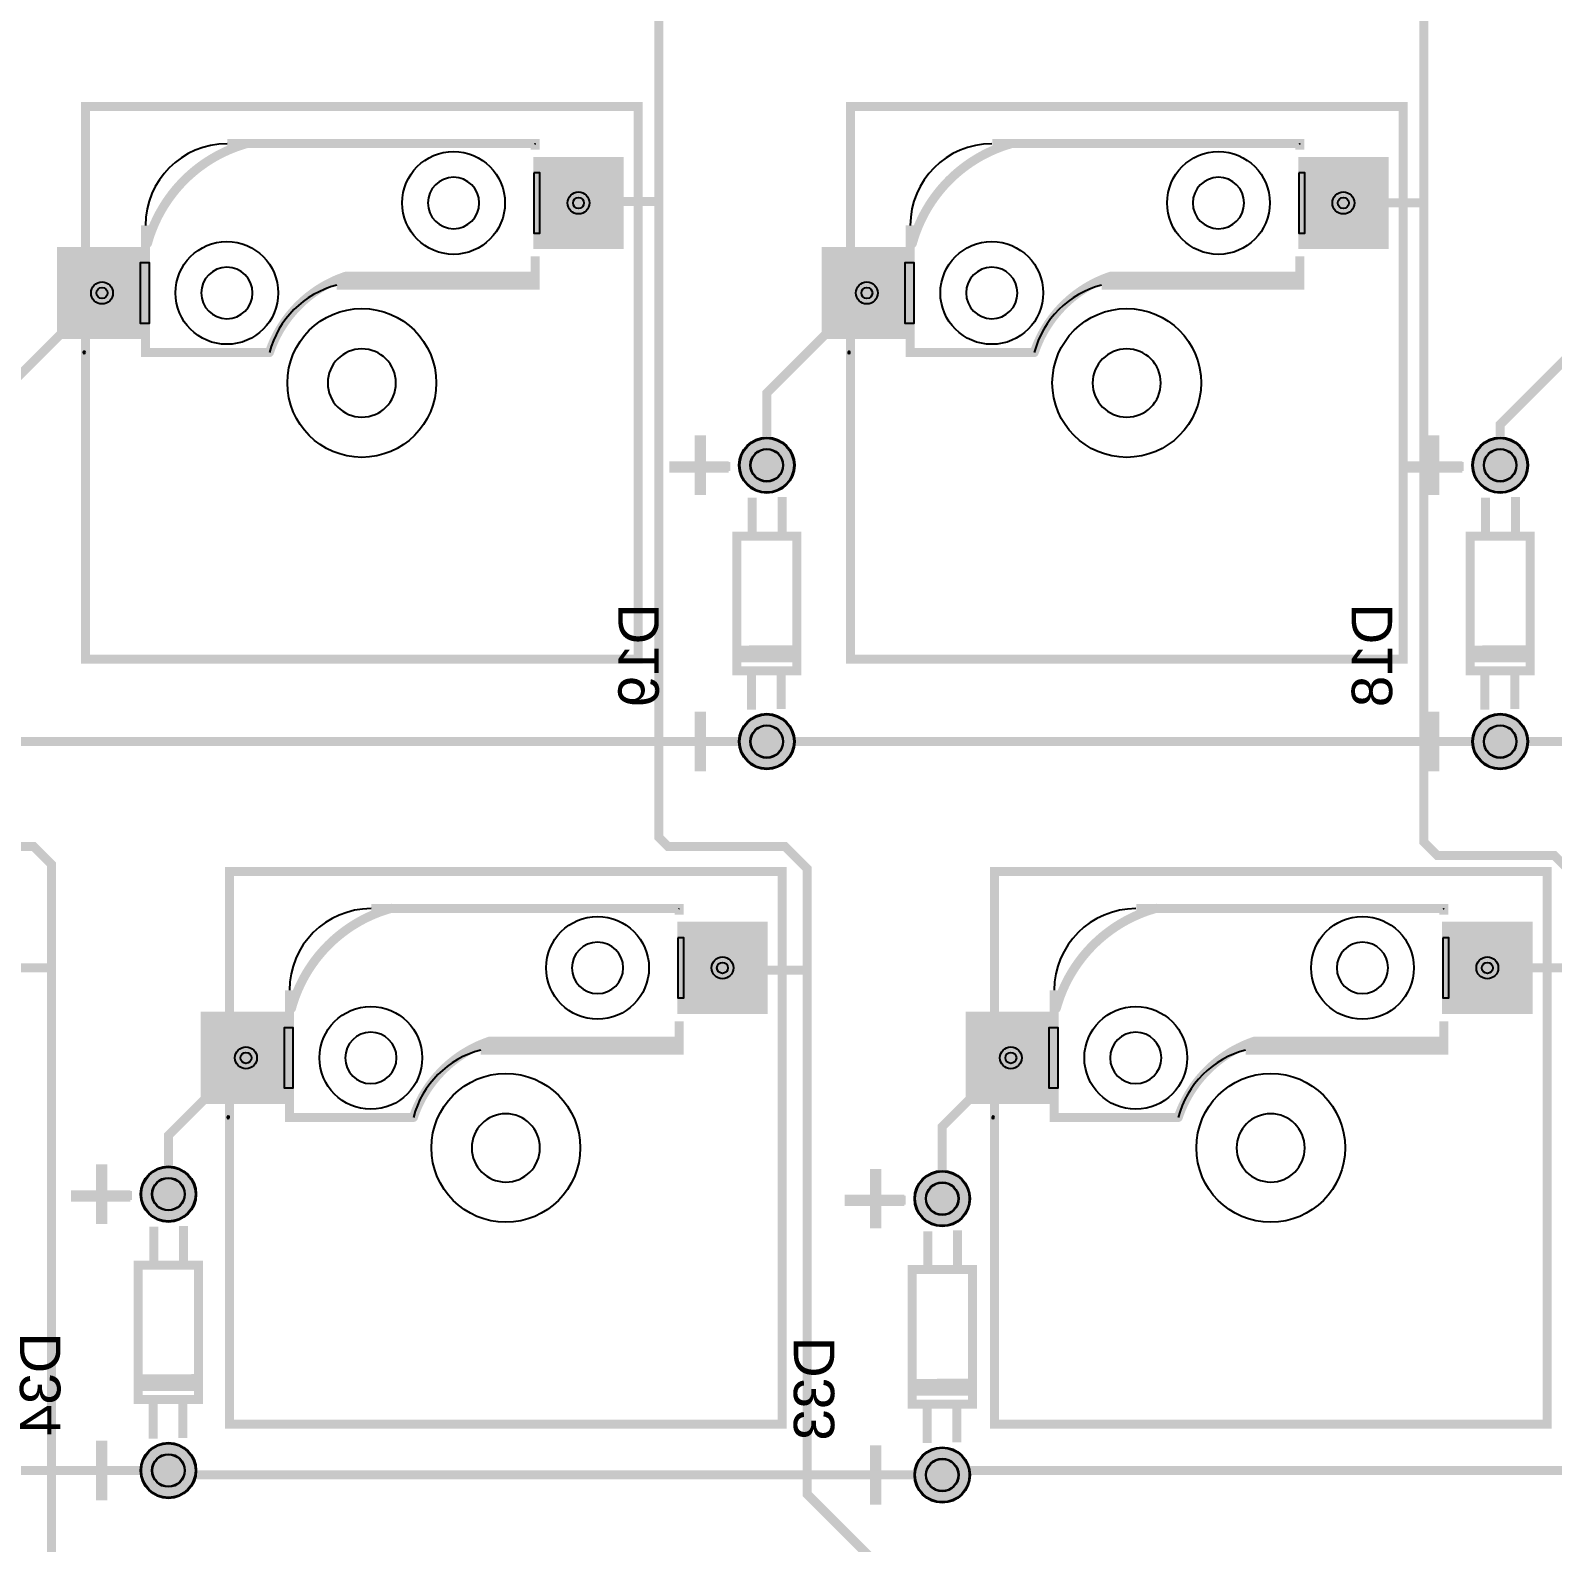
# Model space of a CAD drawing. Header units: millimetres. Extents: x -39 to 282, y -369 to -213.
# Drawn here: x 164.63 to 207.6, y -300.7 to -258.02 of the extents above; entities that cross this region are included whole.
import ezdxf

# ---------------------------------------------------------------- set-up
doc = ezdxf.new("R2010")
doc.units = ezdxf.units.MM
for name, color, linetype, true_color in [('BottomLayer', 7, 'Continuous', 0x0000ff), ('BottomPasteMaskLayer', 7, 'Continuous', 0x800000), ('BottomSilkLayer', 7, 'Continuous', 0x66cc33), ('BottomSolderMaskLayer', 7, 'Continuous', 0xaa00ff), ('Document', 7, 'Continuous', 0xffffff), ('Hole', 7, 'Continuous', 0x222222), ('Multi-Layer', 7, 'Continuous', 0xc0c0c0), ('TopLayer', 7, 'Continuous', 0xff0000), ('TopSilkLayer', 7, 'Continuous', 0xffcc00), ('TopSolderMaskLayer', 7, 'Continuous', 0x800080)]:
    doc.layers.add(name, color=color, linetype=linetype, true_color=true_color)
doc.styles.get("Standard").update_dxf_attribs({"font": 'arial.ttf'})

msp = doc.modelspace()

# ---------------------------------------------------------------- hatches: boundary and pattern name
at = {"layer": 'BottomLayer'}
for points in [[(178.855, -261.616), (181.355, -261.616), (181.355, -264.166), (178.855, -264.166)], [(200.445, -261.616), (202.945, -261.616), (202.945, -264.166), (200.445, -264.166)], [(179.006, -262.041), (179.006, -263.741), (180.606, -263.741), (180.606, -262.041), (179.006, -262.041)], [(200.596, -262.041), (200.596, -263.741), (202.196, -263.741), (202.196, -262.041), (200.596, -262.041)], [(165.405, -264.156), (167.905, -264.156), (167.905, -266.706), (165.405, -266.706)], [(186.995, -264.156), (189.495, -264.156), (189.495, -266.706), (186.995, -266.706)], [(166.156, -264.581), (166.156, -266.281), (167.756, -266.281), (167.756, -264.581), (166.156, -264.581)], [(187.746, -264.581), (187.746, -266.281), (189.346, -266.281), (189.346, -264.581), (187.746, -264.581)], [(182.919, -283.206), (185.419, -283.206), (185.419, -285.756), (182.919, -285.756)], [(204.509, -283.206), (207.009, -283.206), (207.009, -285.756), (204.509, -285.756)], [(183.07, -283.631), (183.07, -285.331), (184.67, -285.331), (184.67, -283.631), (183.07, -283.631)], [(204.66, -283.631), (204.66, -285.331), (206.26, -285.331), (206.26, -283.631), (204.66, -283.631)], [(169.469, -285.746), (171.969, -285.746), (171.969, -288.296), (169.469, -288.296)], [(191.059, -285.746), (193.559, -285.746), (193.559, -288.296), (191.059, -288.296)], [(170.22, -286.171), (170.22, -287.871), (171.82, -287.871), (171.82, -286.171), (170.22, -286.171)], [(191.81, -286.171), (191.81, -287.871), (193.41, -287.871), (193.41, -286.171), (191.81, -286.171)]]:
    msp.add_hatch(color=256, dxfattribs=at).paths.add_polyline_path(points)
at = {"layer": 'BottomPasteMaskLayer'}
for points in [[(178.855, -261.616), (181.355, -261.616), (181.355, -264.166), (178.855, -264.166)], [(200.445, -261.616), (202.945, -261.616), (202.945, -264.166), (200.445, -264.166)], [(165.405, -264.156), (167.905, -264.156), (167.905, -266.706), (165.405, -266.706)], [(186.995, -264.156), (189.495, -264.156), (189.495, -266.706), (186.995, -266.706)], [(182.919, -283.206), (185.419, -283.206), (185.419, -285.756), (182.919, -285.756)], [(204.509, -283.206), (207.009, -283.206), (207.009, -285.756), (204.509, -285.756)], [(169.469, -285.746), (171.969, -285.746), (171.969, -288.296), (169.469, -288.296)], [(191.059, -285.746), (193.559, -285.746), (193.559, -288.296), (191.059, -288.296)]]:
    msp.add_hatch(color=256, dxfattribs=at).paths.add_polyline_path(points)
at = {"layer": 'BottomSilkLayer'}
for points in [[(167.94, -264.159), (167.924, -264.158), (167.907, -264.155), (167.892, -264.15), (167.877, -264.142), (167.863, -264.133), (167.85, -264.122), (167.839, -264.11), (167.83, -264.096), (167.823, -264.081), (167.818, -264.065), (167.814, -264.049), (167.813, -264.032), (167.813, -264.032), (167.814, -264.014), (167.818, -263.997), (167.818, -263.997), (167.818, -263.997), (167.818, -263.997), (167.844, -263.907), (167.872, -263.818), (167.902, -263.729), (167.934, -263.641), (167.967, -263.554), (168.003, -263.468), (168.041, -263.382), (168.081, -263.297), (168.122, -263.213), (168.165, -263.131), (168.211, -263.049), (168.258, -262.968), (168.307, -262.888), (168.357, -262.809), (168.41, -262.732), (168.464, -262.656), (168.519, -262.581), (168.577, -262.507), (168.636, -262.434), (168.697, -262.363), (168.759, -262.294), (168.823, -262.225), (168.888, -262.158), (168.955, -262.093), (169.024, -262.029), (169.093, -261.967), (169.164, -261.906), (169.237, -261.847), (169.311, -261.789), (169.386, -261.734), (169.462, -261.68), (169.539, -261.627), (169.618, -261.577), (169.698, -261.528), (169.779, -261.481), (169.861, -261.435), (169.943, -261.392), (170.027, -261.351), (170.112, -261.311), (170.198, -261.273), (170.284, -261.237), (170.371, -261.204), (170.459, -261.172), (170.548, -261.142), (170.637, -261.114), (170.727, -261.088), (170.727, -261.088), (170.727, -261.088), (170.727, -261.088), (170.744, -261.084), (170.762, -261.083), (170.762, -261.083), (170.762, -261.083), (170.779, -261.084), (170.795, -261.088), (170.811, -261.093), (170.826, -261.1), (170.84, -261.11), (170.852, -261.12), (170.863, -261.133), (170.872, -261.147), (170.88, -261.162), (170.885, -261.177), (170.888, -261.194), (170.889, -261.21), (170.889, -261.21), (170.888, -261.227), (170.885, -261.243), (170.879, -261.259), (170.872, -261.274), (170.863, -261.288), (170.852, -261.3), (170.839, -261.311), (170.825, -261.32), (170.81, -261.328), (170.794, -261.333), (170.794, -261.333), (170.794, -261.333), (170.794, -261.333), (170.708, -261.358), (170.622, -261.385), (170.537, -261.413), (170.453, -261.444), (170.369, -261.477), (170.287, -261.511), (170.205, -261.548), (170.123, -261.586), (170.043, -261.626), (169.964, -261.668), (169.885, -261.712), (169.808, -261.758), (169.732, -261.805), (169.657, -261.854), (169.583, -261.905), (169.51, -261.958), (169.438, -262.012), (169.368, -262.067), (169.299, -262.125), (169.231, -262.184), (169.165, -262.244), (169.1, -262.306), (169.036, -262.37), (168.974, -262.435), (168.914, -262.501), (168.855, -262.569), (168.798, -262.638), (168.742, -262.708), (168.688, -262.78), (168.635, -262.853), (168.584, -262.927), (168.535, -263.002), (168.488, -263.078), (168.442, -263.155), (168.398, -263.234), (168.356, -263.313), (168.316, -263.393), (168.278, -263.475), (168.241, -263.557), (168.207, -263.639), (168.174, -263.723), (168.143, -263.807), (168.115, -263.892), (168.088, -263.978), (168.063, -264.064), (168.063, -264.064), (168.063, -264.064), (168.063, -264.064), (168.063, -264.064), (168.058, -264.08), (168.05, -264.095), (168.041, -264.109), (168.03, -264.122), (168.018, -264.133), (168.004, -264.142), (167.989, -264.149), (167.973, -264.155), (167.957, -264.158), (167.94, -264.159), (167.94, -264.159), (167.94, -264.159), (167.94, -264.159)], [(178.881, -261.084), (171.311, -261.084), (170.761, -261.084), (170.744, -261.085), (170.728, -261.088), (170.712, -261.093), (170.697, -261.101), (170.683, -261.11), (170.671, -261.121), (170.66, -261.133), (170.651, -261.147), (170.643, -261.162), (170.638, -261.178), (170.635, -261.194), (170.634, -261.211), (170.635, -261.227), (170.638, -261.243), (170.643, -261.259), (170.651, -261.274), (170.66, -261.288), (170.671, -261.3), (170.683, -261.311), (170.697, -261.321), (170.712, -261.328), (170.728, -261.333), (170.744, -261.336), (170.761, -261.338), (171.311, -261.338), (178.881, -261.338), (178.897, -261.336), (178.913, -261.333), (178.929, -261.328), (178.944, -261.321), (178.958, -261.311), (178.97, -261.3), (178.981, -261.288), (178.991, -261.274), (178.998, -261.259), (179.003, -261.243), (179.007, -261.227), (179.008, -261.211), (179.007, -261.194), (179.003, -261.178), (178.998, -261.162), (178.991, -261.147), (178.981, -261.133), (178.97, -261.121), (178.958, -261.11), (178.944, -261.101), (178.929, -261.093), (178.913, -261.088), (178.897, -261.085), (178.881, -261.084), (178.881, -261.084)], [(189.53, -264.159), (189.514, -264.158), (189.497, -264.155), (189.482, -264.15), (189.467, -264.142), (189.453, -264.133), (189.44, -264.122), (189.429, -264.11), (189.42, -264.096), (189.413, -264.081), (189.408, -264.065), (189.404, -264.049), (189.403, -264.032), (189.403, -264.032), (189.405, -264.014), (189.408, -263.997), (189.408, -263.997), (189.408, -263.997), (189.408, -263.997), (189.434, -263.907), (189.462, -263.818), (189.492, -263.729), (189.524, -263.641), (189.558, -263.554), (189.593, -263.468), (189.631, -263.382), (189.671, -263.297), (189.712, -263.213), (189.755, -263.131), (189.801, -263.049), (189.848, -262.968), (189.897, -262.888), (189.947, -262.809), (190, -262.732), (190.054, -262.656), (190.11, -262.581), (190.167, -262.507), (190.226, -262.434), (190.287, -262.363), (190.349, -262.294), (190.413, -262.225), (190.478, -262.158), (190.545, -262.093), (190.614, -262.029), (190.683, -261.967), (190.754, -261.906), (190.827, -261.847), (190.901, -261.789), (190.976, -261.734), (191.052, -261.68), (191.13, -261.627), (191.208, -261.577), (191.288, -261.528), (191.369, -261.481), (191.451, -261.435), (191.533, -261.392), (191.617, -261.351), (191.702, -261.311), (191.788, -261.273), (191.874, -261.237), (191.961, -261.204), (192.049, -261.172), (192.138, -261.142), (192.227, -261.114), (192.317, -261.088), (192.317, -261.088), (192.317, -261.088), (192.317, -261.088), (192.334, -261.084), (192.352, -261.083), (192.352, -261.083), (192.352, -261.083), (192.369, -261.084), (192.385, -261.088), (192.401, -261.093), (192.416, -261.1), (192.43, -261.11), (192.442, -261.12), (192.453, -261.133), (192.462, -261.147), (192.47, -261.162), (192.475, -261.177), (192.478, -261.194), (192.479, -261.21), (192.479, -261.21), (192.478, -261.227), (192.475, -261.243), (192.469, -261.259), (192.462, -261.274), (192.453, -261.288), (192.442, -261.3), (192.429, -261.311), (192.415, -261.32), (192.4, -261.328), (192.384, -261.333), (192.384, -261.333), (192.384, -261.333), (192.384, -261.333), (192.298, -261.358), (192.213, -261.385), (192.127, -261.413), (192.043, -261.444), (191.959, -261.477), (191.877, -261.511), (191.795, -261.548), (191.713, -261.586), (191.633, -261.626), (191.554, -261.668), (191.475, -261.712), (191.398, -261.758), (191.322, -261.805), (191.247, -261.854), (191.173, -261.905), (191.1, -261.958), (191.028, -262.012), (190.958, -262.067), (190.889, -262.125), (190.821, -262.184), (190.755, -262.244), (190.69, -262.306), (190.626, -262.37), (190.564, -262.435), (190.504, -262.501), (190.445, -262.569), (190.388, -262.638), (190.332, -262.708), (190.278, -262.78), (190.225, -262.853), (190.174, -262.927), (190.125, -263.002), (190.078, -263.078), (190.032, -263.155), (189.988, -263.234), (189.946, -263.313), (189.906, -263.393), (189.868, -263.475), (189.831, -263.557), (189.797, -263.639), (189.764, -263.723), (189.734, -263.807), (189.705, -263.892), (189.678, -263.978), (189.653, -264.064), (189.653, -264.064), (189.653, -264.064), (189.653, -264.064), (189.653, -264.064), (189.648, -264.08), (189.64, -264.095), (189.631, -264.109), (189.62, -264.122), (189.608, -264.133), (189.594, -264.142), (189.579, -264.149), (189.563, -264.155), (189.547, -264.158), (189.53, -264.159), (189.53, -264.159), (189.53, -264.159), (189.53, -264.159)], [(200.471, -261.084), (192.901, -261.084), (192.351, -261.084), (192.334, -261.085), (192.318, -261.088), (192.302, -261.093), (192.287, -261.101), (192.273, -261.11), (192.261, -261.121), (192.25, -261.133), (192.241, -261.147), (192.233, -261.162), (192.228, -261.178), (192.225, -261.194), (192.224, -261.211), (192.225, -261.227), (192.228, -261.243), (192.233, -261.259), (192.241, -261.274), (192.25, -261.288), (192.261, -261.3), (192.273, -261.311), (192.287, -261.321), (192.302, -261.328), (192.318, -261.333), (192.334, -261.336), (192.351, -261.338), (192.901, -261.338), (200.471, -261.338), (200.487, -261.336), (200.504, -261.333), (200.519, -261.328), (200.534, -261.321), (200.548, -261.311), (200.56, -261.3), (200.571, -261.288), (200.581, -261.274), (200.588, -261.259), (200.593, -261.243), (200.597, -261.227), (200.598, -261.211), (200.597, -261.194), (200.593, -261.178), (200.588, -261.162), (200.581, -261.147), (200.571, -261.133), (200.56, -261.121), (200.548, -261.11), (200.534, -261.101), (200.519, -261.093), (200.504, -261.088), (200.487, -261.085), (200.471, -261.084), (200.471, -261.084)], [(171.38, -267.24), (171.363, -267.239), (171.347, -267.236), (171.331, -267.23), (171.316, -267.223), (171.302, -267.214), (171.29, -267.203), (171.279, -267.19), (171.27, -267.177), (171.262, -267.162), (171.257, -267.146), (171.254, -267.13), (171.253, -267.113), (171.253, -267.113), (171.253, -267.113), (171.255, -267.091), (171.26, -267.07), (171.26, -267.07), (171.26, -267.07), (171.26, -267.07), (171.26, -267.07), (171.289, -266.989), (171.319, -266.909), (171.351, -266.829), (171.385, -266.75), (171.422, -266.672), (171.46, -266.595), (171.499, -266.519), (171.541, -266.443), (171.585, -266.369), (171.63, -266.296), (171.677, -266.224), (171.726, -266.153), (171.776, -266.084), (171.828, -266.015), (171.882, -265.948), (171.938, -265.882), (171.995, -265.818), (172.053, -265.755), (172.113, -265.693), (172.175, -265.633), (172.238, -265.575), (172.302, -265.518), (172.368, -265.462), (172.435, -265.408), (172.504, -265.356), (172.573, -265.306), (172.644, -265.257), (172.716, -265.21), (172.789, -265.165), (172.863, -265.121), (172.938, -265.079), (173.015, -265.04), (173.092, -265.002), (173.17, -264.965), (173.249, -264.931), (173.329, -264.899), (173.409, -264.869), (173.49, -264.84), (173.49, -264.84), (173.49, -264.84), (173.49, -264.84), (173.511, -264.835), (173.531, -264.833), (173.531, -264.833), (173.548, -264.834), (173.564, -264.838), (173.58, -264.843), (173.595, -264.85), (173.609, -264.86), (173.621, -264.871), (173.632, -264.883), (173.641, -264.897), (173.649, -264.912), (173.654, -264.927), (173.657, -264.944), (173.658, -264.96), (173.658, -264.96), (173.657, -264.978), (173.654, -264.995), (173.648, -265.012), (173.639, -265.028), (173.629, -265.042), (173.617, -265.055), (173.603, -265.065), (173.587, -265.074), (173.571, -265.081), (173.571, -265.081), (173.571, -265.081), (173.571, -265.081), (173.571, -265.081), (173.494, -265.108), (173.417, -265.137), (173.341, -265.168), (173.266, -265.201), (173.192, -265.235), (173.118, -265.272), (173.046, -265.31), (172.974, -265.35), (172.904, -265.392), (172.834, -265.436), (172.766, -265.481), (172.699, -265.528), (172.633, -265.577), (172.568, -265.627), (172.504, -265.679), (172.442, -265.733), (172.382, -265.788), (172.322, -265.844), (172.264, -265.902), (172.208, -265.962), (172.153, -266.022), (172.099, -266.085), (172.047, -266.148), (171.997, -266.213), (171.948, -266.279), (171.901, -266.346), (171.856, -266.414), (171.812, -266.484), (171.77, -266.554), (171.73, -266.626), (171.692, -266.698), (171.655, -266.772), (171.621, -266.846), (171.588, -266.921), (171.557, -266.997), (171.528, -267.074), (171.501, -267.151), (171.501, -267.151), (171.501, -267.151), (171.501, -267.151), (171.495, -267.166), (171.488, -267.18), (171.478, -267.193), (171.467, -267.205), (171.455, -267.215), (171.441, -267.224), (171.427, -267.231), (171.412, -267.236), (171.396, -267.239), (171.38, -267.24), (171.38, -267.24), (171.38, -267.24)], [(173.531, -265.088), (174.571, -265.088), (178.881, -265.088), (178.897, -265.087), (178.913, -265.083), (178.929, -265.078), (178.944, -265.071), (178.958, -265.061), (178.97, -265.051), (178.981, -265.038), (178.991, -265.024), (178.998, -265.009), (179.003, -264.994), (179.007, -264.977), (179.008, -264.961), (179.007, -264.944), (179.003, -264.928), (178.998, -264.912), (178.991, -264.897), (178.981, -264.883), (178.97, -264.871), (178.958, -264.86), (178.944, -264.851), (178.929, -264.843), (178.913, -264.838), (178.897, -264.835), (178.881, -264.834), (174.571, -264.834), (173.531, -264.834), (173.514, -264.835), (173.498, -264.838), (173.482, -264.843), (173.467, -264.851), (173.453, -264.86), (173.441, -264.871), (173.43, -264.883), (173.421, -264.897), (173.413, -264.912), (173.408, -264.928), (173.405, -264.944), (173.404, -264.961), (173.405, -264.977), (173.408, -264.994), (173.413, -265.009), (173.421, -265.024), (173.43, -265.038), (173.441, -265.051), (173.453, -265.061), (173.467, -265.071), (173.482, -265.078), (173.498, -265.083), (173.514, -265.087), (173.531, -265.088), (173.531, -265.088)], [(192.97, -267.24), (192.953, -267.239), (192.937, -267.236), (192.921, -267.23), (192.906, -267.223), (192.893, -267.214), (192.88, -267.203), (192.869, -267.19), (192.86, -267.177), (192.853, -267.162), (192.847, -267.146), (192.844, -267.13), (192.843, -267.113), (192.843, -267.113), (192.843, -267.113), (192.845, -267.091), (192.85, -267.07), (192.85, -267.07), (192.85, -267.07), (192.85, -267.07), (192.85, -267.07), (192.879, -266.989), (192.909, -266.909), (192.941, -266.829), (192.976, -266.75), (193.012, -266.672), (193.05, -266.595), (193.089, -266.519), (193.131, -266.443), (193.175, -266.369), (193.22, -266.296), (193.267, -266.224), (193.316, -266.153), (193.366, -266.084), (193.419, -266.015), (193.472, -265.948), (193.528, -265.882), (193.585, -265.818), (193.643, -265.755), (193.703, -265.693), (193.765, -265.633), (193.828, -265.575), (193.892, -265.518), (193.958, -265.462), (194.025, -265.408), (194.094, -265.356), (194.163, -265.306), (194.234, -265.257), (194.306, -265.21), (194.379, -265.165), (194.453, -265.121), (194.529, -265.079), (194.605, -265.04), (194.682, -265.002), (194.76, -264.965), (194.839, -264.931), (194.919, -264.899), (194.999, -264.869), (195.08, -264.84), (195.08, -264.84), (195.08, -264.84), (195.08, -264.84), (195.101, -264.835), (195.121, -264.833), (195.121, -264.833), (195.138, -264.834), (195.154, -264.838), (195.17, -264.843), (195.185, -264.85), (195.199, -264.86), (195.211, -264.871), (195.222, -264.883), (195.231, -264.897), (195.239, -264.912), (195.244, -264.927), (195.247, -264.944), (195.248, -264.96), (195.248, -264.96), (195.247, -264.978), (195.244, -264.995), (195.238, -265.012), (195.229, -265.028), (195.219, -265.042), (195.207, -265.055), (195.193, -265.065), (195.177, -265.074), (195.161, -265.081), (195.161, -265.081), (195.161, -265.081), (195.161, -265.081), (195.161, -265.081), (195.084, -265.108), (195.007, -265.137), (194.931, -265.168), (194.856, -265.201), (194.782, -265.235), (194.708, -265.272), (194.636, -265.31), (194.564, -265.35), (194.494, -265.392), (194.424, -265.436), (194.356, -265.481), (194.289, -265.528), (194.223, -265.577), (194.158, -265.627), (194.095, -265.679), (194.032, -265.733), (193.972, -265.788), (193.912, -265.844), (193.854, -265.902), (193.798, -265.962), (193.743, -266.022), (193.689, -266.085), (193.637, -266.148), (193.587, -266.213), (193.538, -266.279), (193.491, -266.346), (193.446, -266.414), (193.402, -266.484), (193.36, -266.554), (193.32, -266.626), (193.282, -266.698), (193.245, -266.772), (193.211, -266.846), (193.178, -266.921), (193.147, -266.997), (193.118, -267.074), (193.091, -267.151), (193.091, -267.151), (193.091, -267.151), (193.091, -267.151), (193.085, -267.166), (193.078, -267.18), (193.068, -267.193), (193.057, -267.205), (193.045, -267.215), (193.032, -267.224), (193.017, -267.231), (193.002, -267.236), (192.986, -267.239), (192.97, -267.24), (192.97, -267.24), (192.97, -267.24)], [(195.121, -265.088), (196.161, -265.088), (200.471, -265.088), (200.487, -265.087), (200.504, -265.083), (200.519, -265.078), (200.534, -265.071), (200.548, -265.061), (200.56, -265.051), (200.571, -265.038), (200.581, -265.024), (200.588, -265.009), (200.593, -264.994), (200.597, -264.977), (200.598, -264.961), (200.597, -264.944), (200.593, -264.928), (200.588, -264.912), (200.581, -264.897), (200.571, -264.883), (200.56, -264.871), (200.548, -264.86), (200.534, -264.851), (200.519, -264.843), (200.504, -264.838), (200.487, -264.835), (200.471, -264.834), (196.161, -264.834), (195.121, -264.834), (195.104, -264.835), (195.088, -264.838), (195.072, -264.843), (195.057, -264.851), (195.043, -264.86), (195.031, -264.871), (195.02, -264.883), (195.011, -264.897), (195.003, -264.912), (194.998, -264.928), (194.995, -264.944), (194.994, -264.961), (194.995, -264.977), (194.998, -264.994), (195.003, -265.009), (195.011, -265.024), (195.02, -265.038), (195.031, -265.051), (195.043, -265.061), (195.057, -265.071), (195.072, -265.078), (195.088, -265.083), (195.104, -265.087), (195.121, -265.088), (195.121, -265.088)], [(167.881, -267.238), (171.381, -267.238), (171.397, -267.237), (171.414, -267.233), (171.429, -267.228), (171.444, -267.221), (171.458, -267.211), (171.47, -267.2), (171.481, -267.188), (171.491, -267.174), (171.498, -267.159), (171.503, -267.143), (171.507, -267.127), (171.508, -267.111), (171.507, -267.094), (171.503, -267.078), (171.498, -267.062), (171.491, -267.047), (171.481, -267.033), (171.47, -267.021), (171.458, -267.01), (171.444, -267.001), (171.429, -266.993), (171.414, -266.988), (171.397, -266.985), (171.381, -266.984), (167.881, -266.984), (167.864, -266.985), (167.848, -266.988), (167.832, -266.993), (167.817, -267.001), (167.803, -267.01), (167.791, -267.021), (167.78, -267.033), (167.771, -267.047), (167.763, -267.062), (167.758, -267.078), (167.755, -267.094), (167.754, -267.111), (167.755, -267.127), (167.758, -267.143), (167.763, -267.159), (167.771, -267.174), (167.78, -267.188), (167.791, -267.2), (167.803, -267.211), (167.817, -267.221), (167.832, -267.228), (167.848, -267.233), (167.864, -267.237), (167.881, -267.238), (167.881, -267.238)], [(189.471, -267.238), (192.971, -267.238), (192.987, -267.237), (193.004, -267.233), (193.019, -267.228), (193.034, -267.221), (193.048, -267.211), (193.061, -267.2), (193.071, -267.188), (193.081, -267.174), (193.088, -267.159), (193.093, -267.143), (193.097, -267.127), (193.098, -267.111), (193.097, -267.094), (193.093, -267.078), (193.088, -267.062), (193.081, -267.047), (193.071, -267.033), (193.061, -267.021), (193.048, -267.01), (193.034, -267.001), (193.019, -266.993), (193.004, -266.988), (192.987, -266.985), (192.971, -266.984), (189.471, -266.984), (189.454, -266.985), (189.438, -266.988), (189.422, -266.993), (189.407, -267.001), (189.393, -267.01), (189.381, -267.021), (189.37, -267.033), (189.361, -267.047), (189.353, -267.062), (189.348, -267.078), (189.345, -267.094), (189.344, -267.111), (189.345, -267.127), (189.348, -267.143), (189.353, -267.159), (189.361, -267.174), (189.37, -267.188), (189.381, -267.2), (189.393, -267.211), (189.407, -267.221), (189.422, -267.228), (189.438, -267.233), (189.454, -267.237), (189.471, -267.238), (189.471, -267.238)], [(184.57, -275.384), (184.57, -275.844), (184.56, -275.854), (186.24, -275.854), (186.27, -275.824), (186.27, -275.414), (186.27, -275.374)], [(205.271, -275.384), (205.271, -275.844), (205.261, -275.854), (206.941, -275.854), (206.971, -275.824), (206.971, -275.414), (206.971, -275.374)], [(172.004, -285.749), (171.988, -285.748), (171.971, -285.745), (171.956, -285.74), (171.941, -285.732), (171.927, -285.723), (171.914, -285.712), (171.903, -285.7), (171.894, -285.686), (171.887, -285.671), (171.882, -285.655), (171.878, -285.639), (171.877, -285.622), (171.877, -285.622), (171.878, -285.604), (171.882, -285.587), (171.882, -285.587), (171.882, -285.587), (171.882, -285.587), (171.908, -285.497), (171.936, -285.408), (171.966, -285.319), (171.998, -285.231), (172.031, -285.144), (172.067, -285.058), (172.105, -284.972), (172.145, -284.887), (172.186, -284.803), (172.229, -284.721), (172.275, -284.639), (172.322, -284.558), (172.371, -284.478), (172.421, -284.4), (172.474, -284.322), (172.528, -284.246), (172.583, -284.171), (172.641, -284.097), (172.7, -284.024), (172.761, -283.953), (172.823, -283.884), (172.887, -283.815), (172.952, -283.748), (173.019, -283.683), (173.088, -283.619), (173.157, -283.557), (173.228, -283.496), (173.301, -283.437), (173.375, -283.379), (173.45, -283.324), (173.526, -283.27), (173.603, -283.217), (173.682, -283.167), (173.762, -283.118), (173.843, -283.071), (173.925, -283.025), (174.007, -282.982), (174.091, -282.941), (174.176, -282.901), (174.262, -282.863), (174.348, -282.827), (174.435, -282.794), (174.523, -282.762), (174.612, -282.732), (174.701, -282.704), (174.791, -282.678), (174.791, -282.678), (174.791, -282.678), (174.791, -282.678), (174.808, -282.675), (174.826, -282.673), (174.826, -282.673), (174.826, -282.673), (174.843, -282.674), (174.859, -282.678), (174.875, -282.683), (174.89, -282.69), (174.904, -282.7), (174.916, -282.711), (174.927, -282.723), (174.936, -282.737), (174.944, -282.752), (174.949, -282.767), (174.952, -282.784), (174.953, -282.8), (174.953, -282.8), (174.952, -282.817), (174.949, -282.833), (174.943, -282.849), (174.936, -282.864), (174.927, -282.878), (174.916, -282.89), (174.903, -282.901), (174.889, -282.91), (174.874, -282.918), (174.858, -282.923), (174.858, -282.923), (174.858, -282.923), (174.858, -282.923), (174.772, -282.948), (174.686, -282.975), (174.601, -283.003), (174.517, -283.034), (174.433, -283.067), (174.351, -283.101), (174.269, -283.138), (174.187, -283.176), (174.107, -283.216), (174.028, -283.258), (173.949, -283.302), (173.872, -283.348), (173.796, -283.395), (173.721, -283.444), (173.647, -283.495), (173.574, -283.548), (173.502, -283.602), (173.432, -283.658), (173.363, -283.715), (173.295, -283.774), (173.229, -283.834), (173.164, -283.896), (173.1, -283.96), (173.038, -284.025), (172.978, -284.091), (172.919, -284.159), (172.862, -284.228), (172.806, -284.298), (172.752, -284.37), (172.699, -284.443), (172.648, -284.517), (172.599, -284.592), (172.552, -284.668), (172.506, -284.745), (172.462, -284.824), (172.42, -284.903), (172.38, -284.983), (172.342, -285.065), (172.305, -285.147), (172.271, -285.229), (172.238, -285.313), (172.207, -285.397), (172.179, -285.483), (172.152, -285.568), (172.127, -285.654), (172.127, -285.654), (172.127, -285.654), (172.127, -285.654), (172.127, -285.654), (172.122, -285.67), (172.114, -285.685), (172.105, -285.699), (172.094, -285.712), (172.082, -285.723), (172.068, -285.732), (172.053, -285.74), (172.037, -285.745), (172.021, -285.748), (172.004, -285.749), (172.004, -285.749), (172.004, -285.749), (172.004, -285.749)], [(182.945, -282.674), (175.375, -282.674), (174.825, -282.674), (174.808, -282.675), (174.792, -282.678), (174.776, -282.683), (174.761, -282.691), (174.747, -282.7), (174.735, -282.711), (174.724, -282.723), (174.715, -282.737), (174.707, -282.752), (174.702, -282.768), (174.699, -282.784), (174.698, -282.801), (174.699, -282.817), (174.702, -282.833), (174.707, -282.849), (174.715, -282.864), (174.724, -282.878), (174.735, -282.89), (174.747, -282.901), (174.761, -282.911), (174.776, -282.918), (174.792, -282.923), (174.808, -282.927), (174.825, -282.928), (175.375, -282.928), (182.945, -282.928), (182.961, -282.927), (182.977, -282.923), (182.993, -282.918), (183.008, -282.911), (183.022, -282.901), (183.034, -282.89), (183.045, -282.878), (183.055, -282.864), (183.062, -282.849), (183.067, -282.833), (183.071, -282.817), (183.072, -282.801), (183.071, -282.784), (183.067, -282.768), (183.062, -282.752), (183.055, -282.737), (183.045, -282.723), (183.034, -282.711), (183.022, -282.7), (183.008, -282.691), (182.993, -282.683), (182.977, -282.678), (182.961, -282.675), (182.945, -282.674), (182.945, -282.674)], [(193.594, -285.749), (193.578, -285.748), (193.561, -285.745), (193.546, -285.74), (193.531, -285.732), (193.517, -285.723), (193.504, -285.712), (193.494, -285.7), (193.484, -285.686), (193.477, -285.671), (193.472, -285.655), (193.468, -285.639), (193.467, -285.622), (193.467, -285.622), (193.469, -285.604), (193.472, -285.587), (193.472, -285.587), (193.472, -285.587), (193.472, -285.587), (193.498, -285.497), (193.526, -285.408), (193.556, -285.319), (193.588, -285.231), (193.622, -285.144), (193.657, -285.058), (193.695, -284.972), (193.735, -284.887), (193.776, -284.803), (193.819, -284.721), (193.865, -284.639), (193.912, -284.558), (193.961, -284.478), (194.011, -284.4), (194.064, -284.322), (194.118, -284.246), (194.174, -284.171), (194.231, -284.097), (194.29, -284.024), (194.351, -283.953), (194.413, -283.884), (194.477, -283.815), (194.542, -283.748), (194.609, -283.683), (194.678, -283.619), (194.747, -283.557), (194.818, -283.496), (194.891, -283.437), (194.965, -283.379), (195.04, -283.324), (195.116, -283.27), (195.194, -283.217), (195.272, -283.167), (195.352, -283.118), (195.433, -283.071), (195.515, -283.025), (195.597, -282.982), (195.681, -282.941), (195.766, -282.901), (195.852, -282.863), (195.938, -282.827), (196.025, -282.794), (196.113, -282.762), (196.202, -282.732), (196.291, -282.704), (196.381, -282.678), (196.381, -282.678), (196.381, -282.678), (196.381, -282.678), (196.398, -282.675), (196.416, -282.673), (196.416, -282.673), (196.416, -282.673), (196.433, -282.674), (196.449, -282.678), (196.465, -282.683), (196.48, -282.69), (196.494, -282.7), (196.506, -282.711), (196.517, -282.723), (196.526, -282.737), (196.534, -282.752), (196.539, -282.767), (196.542, -282.784), (196.543, -282.8), (196.543, -282.8), (196.542, -282.817), (196.539, -282.833), (196.533, -282.849), (196.526, -282.864), (196.517, -282.878), (196.506, -282.89), (196.493, -282.901), (196.479, -282.91), (196.464, -282.918), (196.448, -282.923), (196.448, -282.923), (196.448, -282.923), (196.448, -282.923), (196.362, -282.948), (196.277, -282.975), (196.191, -283.003), (196.107, -283.034), (196.023, -283.067), (195.941, -283.101), (195.859, -283.138), (195.777, -283.176), (195.697, -283.216), (195.618, -283.258), (195.539, -283.302), (195.462, -283.348), (195.386, -283.395), (195.311, -283.444), (195.237, -283.495), (195.164, -283.548), (195.092, -283.602), (195.022, -283.658), (194.953, -283.715), (194.885, -283.774), (194.819, -283.834), (194.754, -283.896), (194.69, -283.96), (194.628, -284.025), (194.568, -284.091), (194.509, -284.159), (194.452, -284.228), (194.396, -284.298), (194.342, -284.37), (194.289, -284.443), (194.238, -284.517), (194.189, -284.592), (194.142, -284.668), (194.096, -284.745), (194.052, -284.824), (194.01, -284.903), (193.97, -284.983), (193.932, -285.065), (193.895, -285.147), (193.861, -285.229), (193.828, -285.313), (193.798, -285.397), (193.769, -285.483), (193.742, -285.568), (193.717, -285.654), (193.717, -285.654), (193.717, -285.654), (193.717, -285.654), (193.717, -285.654), (193.712, -285.67), (193.705, -285.685), (193.695, -285.699), (193.684, -285.712), (193.672, -285.723), (193.658, -285.732), (193.643, -285.74), (193.627, -285.745), (193.611, -285.748), (193.594, -285.749), (193.594, -285.749), (193.594, -285.749), (193.594, -285.749)], [(204.535, -282.674), (196.965, -282.674), (196.415, -282.674), (196.398, -282.675), (196.382, -282.678), (196.366, -282.683), (196.351, -282.691), (196.337, -282.7), (196.325, -282.711), (196.314, -282.723), (196.305, -282.737), (196.297, -282.752), (196.292, -282.768), (196.289, -282.784), (196.288, -282.801), (196.289, -282.817), (196.292, -282.833), (196.297, -282.849), (196.305, -282.864), (196.314, -282.878), (196.325, -282.89), (196.337, -282.901), (196.351, -282.911), (196.366, -282.918), (196.382, -282.923), (196.398, -282.927), (196.415, -282.928), (196.965, -282.928), (204.535, -282.928), (204.551, -282.927), (204.568, -282.923), (204.583, -282.918), (204.598, -282.911), (204.612, -282.901), (204.624, -282.89), (204.635, -282.878), (204.645, -282.864), (204.652, -282.849), (204.657, -282.833), (204.661, -282.817), (204.662, -282.801), (204.661, -282.784), (204.657, -282.768), (204.652, -282.752), (204.645, -282.737), (204.635, -282.723), (204.624, -282.711), (204.612, -282.7), (204.598, -282.691), (204.583, -282.683), (204.568, -282.678), (204.551, -282.675), (204.535, -282.674), (204.535, -282.674)], [(175.444, -288.83), (175.427, -288.829), (175.411, -288.826), (175.395, -288.821), (175.38, -288.813), (175.367, -288.804), (175.354, -288.793), (175.343, -288.781), (175.334, -288.767), (175.326, -288.752), (175.321, -288.736), (175.318, -288.72), (175.317, -288.703), (175.317, -288.703), (175.317, -288.703), (175.319, -288.681), (175.324, -288.66), (175.324, -288.66), (175.324, -288.66), (175.324, -288.66), (175.324, -288.66), (175.353, -288.579), (175.383, -288.499), (175.415, -288.419), (175.449, -288.34), (175.486, -288.262), (175.524, -288.185), (175.563, -288.109), (175.605, -288.033), (175.649, -287.959), (175.694, -287.886), (175.741, -287.814), (175.79, -287.743), (175.84, -287.674), (175.892, -287.605), (175.946, -287.538), (176.002, -287.472), (176.059, -287.408), (176.117, -287.345), (176.177, -287.283), (176.239, -287.223), (176.302, -287.165), (176.366, -287.108), (176.432, -287.052), (176.499, -286.999), (176.568, -286.946), (176.637, -286.896), (176.708, -286.847), (176.78, -286.8), (176.853, -286.755), (176.927, -286.711), (177.002, -286.669), (177.079, -286.63), (177.156, -286.592), (177.234, -286.555), (177.313, -286.521), (177.393, -286.489), (177.473, -286.459), (177.554, -286.43), (177.554, -286.43), (177.554, -286.43), (177.554, -286.43), (177.575, -286.425), (177.595, -286.423), (177.595, -286.423), (177.612, -286.424), (177.628, -286.428), (177.644, -286.433), (177.659, -286.44), (177.673, -286.45), (177.685, -286.461), (177.696, -286.473), (177.705, -286.487), (177.713, -286.502), (177.718, -286.518), (177.721, -286.534), (177.722, -286.55), (177.722, -286.55), (177.721, -286.568), (177.718, -286.585), (177.712, -286.602), (177.703, -286.618), (177.693, -286.632), (177.681, -286.645), (177.667, -286.656), (177.651, -286.664), (177.635, -286.671), (177.635, -286.671), (177.635, -286.671), (177.635, -286.671), (177.635, -286.671), (177.558, -286.698), (177.481, -286.727), (177.405, -286.758), (177.33, -286.791), (177.256, -286.825), (177.182, -286.862), (177.11, -286.9), (177.038, -286.94), (176.968, -286.982), (176.898, -287.026), (176.83, -287.071), (176.763, -287.118), (176.697, -287.167), (176.632, -287.217), (176.568, -287.269), (176.506, -287.323), (176.446, -287.378), (176.386, -287.434), (176.328, -287.492), (176.272, -287.552), (176.217, -287.612), (176.163, -287.675), (176.111, -287.738), (176.061, -287.803), (176.012, -287.869), (175.965, -287.936), (175.92, -288.004), (175.876, -288.074), (175.834, -288.144), (175.794, -288.216), (175.756, -288.288), (175.719, -288.362), (175.685, -288.436), (175.652, -288.511), (175.621, -288.587), (175.592, -288.664), (175.565, -288.741), (175.565, -288.741), (175.565, -288.741), (175.565, -288.741), (175.559, -288.756), (175.552, -288.77), (175.542, -288.783), (175.531, -288.795), (175.519, -288.806), (175.505, -288.814), (175.491, -288.821), (175.476, -288.826), (175.46, -288.829), (175.444, -288.83), (175.444, -288.83), (175.444, -288.83)], [(177.595, -286.678), (178.635, -286.678), (182.945, -286.678), (182.961, -286.677), (182.977, -286.673), (182.993, -286.668), (183.008, -286.661), (183.022, -286.652), (183.034, -286.641), (183.045, -286.628), (183.055, -286.614), (183.062, -286.599), (183.067, -286.584), (183.071, -286.567), (183.072, -286.551), (183.071, -286.534), (183.067, -286.518), (183.062, -286.502), (183.055, -286.487), (183.045, -286.473), (183.034, -286.461), (183.022, -286.45), (183.008, -286.441), (182.993, -286.433), (182.977, -286.428), (182.961, -286.425), (182.945, -286.424), (178.635, -286.424), (177.595, -286.424), (177.578, -286.425), (177.562, -286.428), (177.546, -286.433), (177.531, -286.441), (177.517, -286.45), (177.505, -286.461), (177.494, -286.473), (177.485, -286.487), (177.477, -286.502), (177.472, -286.518), (177.469, -286.534), (177.468, -286.551), (177.469, -286.567), (177.472, -286.584), (177.477, -286.599), (177.485, -286.614), (177.494, -286.628), (177.505, -286.641), (177.517, -286.652), (177.531, -286.661), (177.546, -286.668), (177.562, -286.673), (177.578, -286.677), (177.595, -286.678), (177.595, -286.678)], [(197.034, -288.83), (197.017, -288.829), (197.001, -288.826), (196.985, -288.821), (196.97, -288.813), (196.957, -288.804), (196.944, -288.793), (196.933, -288.781), (196.924, -288.767), (196.917, -288.752), (196.911, -288.736), (196.908, -288.72), (196.907, -288.703), (196.907, -288.703), (196.907, -288.703), (196.909, -288.681), (196.914, -288.66), (196.914, -288.66), (196.914, -288.66), (196.914, -288.66), (196.914, -288.66), (196.943, -288.579), (196.973, -288.499), (197.005, -288.419), (197.04, -288.34), (197.076, -288.262), (197.114, -288.185), (197.153, -288.109), (197.195, -288.033), (197.239, -287.959), (197.284, -287.886), (197.331, -287.814), (197.38, -287.743), (197.43, -287.674), (197.483, -287.605), (197.536, -287.538), (197.592, -287.472), (197.649, -287.408), (197.707, -287.345), (197.767, -287.283), (197.829, -287.223), (197.892, -287.165), (197.956, -287.108), (198.022, -287.052), (198.089, -286.999), (198.158, -286.946), (198.227, -286.896), (198.298, -286.847), (198.37, -286.8), (198.443, -286.755), (198.517, -286.711), (198.593, -286.669), (198.669, -286.63), (198.746, -286.592), (198.824, -286.555), (198.903, -286.521), (198.983, -286.489), (199.063, -286.459), (199.144, -286.43), (199.144, -286.43), (199.144, -286.43), (199.144, -286.43), (199.165, -286.425), (199.185, -286.423), (199.185, -286.423), (199.202, -286.424), (199.218, -286.428), (199.234, -286.433), (199.249, -286.44), (199.263, -286.45), (199.275, -286.461), (199.286, -286.473), (199.295, -286.487), (199.303, -286.502), (199.308, -286.518), (199.311, -286.534), (199.312, -286.55), (199.312, -286.55), (199.311, -286.568), (199.308, -286.585), (199.302, -286.602), (199.293, -286.618), (199.283, -286.632), (199.271, -286.645), (199.257, -286.656), (199.241, -286.664), (199.225, -286.671), (199.225, -286.671), (199.225, -286.671), (199.225, -286.671), (199.225, -286.671), (199.148, -286.698), (199.071, -286.727), (198.995, -286.758), (198.92, -286.791), (198.846, -286.825), (198.772, -286.862), (198.7, -286.9), (198.628, -286.94), (198.558, -286.982), (198.488, -287.026), (198.42, -287.071), (198.353, -287.118), (198.287, -287.167), (198.222, -287.217), (198.159, -287.269), (198.096, -287.323), (198.036, -287.378), (197.976, -287.434), (197.918, -287.492), (197.862, -287.552), (197.807, -287.612), (197.753, -287.675), (197.701, -287.738), (197.651, -287.803), (197.602, -287.869), (197.555, -287.936), (197.51, -288.004), (197.466, -288.074), (197.424, -288.144), (197.384, -288.216), (197.346, -288.288), (197.309, -288.362), (197.275, -288.436), (197.242, -288.511), (197.211, -288.587), (197.182, -288.664), (197.155, -288.741), (197.155, -288.741), (197.155, -288.741), (197.155, -288.741), (197.149, -288.756), (197.142, -288.77), (197.132, -288.783), (197.121, -288.795), (197.109, -288.806), (197.096, -288.814), (197.081, -288.821), (197.066, -288.826), (197.05, -288.829), (197.034, -288.83), (197.034, -288.83), (197.034, -288.83)], [(199.185, -286.678), (200.225, -286.678), (204.535, -286.678), (204.551, -286.677), (204.568, -286.673), (204.583, -286.668), (204.598, -286.661), (204.612, -286.652), (204.624, -286.641), (204.635, -286.628), (204.645, -286.614), (204.652, -286.599), (204.657, -286.584), (204.661, -286.567), (204.662, -286.551), (204.661, -286.534), (204.657, -286.518), (204.652, -286.502), (204.645, -286.487), (204.635, -286.473), (204.624, -286.461), (204.612, -286.45), (204.598, -286.441), (204.583, -286.433), (204.568, -286.428), (204.551, -286.425), (204.535, -286.424), (200.225, -286.424), (199.185, -286.424), (199.168, -286.425), (199.152, -286.428), (199.136, -286.433), (199.121, -286.441), (199.107, -286.45), (199.095, -286.461), (199.084, -286.473), (199.075, -286.487), (199.067, -286.502), (199.062, -286.518), (199.059, -286.534), (199.058, -286.551), (199.059, -286.567), (199.062, -286.584), (199.067, -286.599), (199.075, -286.614), (199.084, -286.628), (199.095, -286.641), (199.107, -286.652), (199.121, -286.661), (199.136, -286.668), (199.152, -286.673), (199.168, -286.677), (199.185, -286.678), (199.185, -286.678)], [(171.945, -288.828), (175.445, -288.828), (175.461, -288.827), (175.478, -288.823), (175.493, -288.818), (175.508, -288.811), (175.522, -288.801), (175.534, -288.79), (175.545, -288.778), (175.555, -288.764), (175.562, -288.749), (175.567, -288.734), (175.571, -288.717), (175.572, -288.701), (175.571, -288.684), (175.567, -288.668), (175.562, -288.652), (175.555, -288.637), (175.545, -288.623), (175.534, -288.611), (175.522, -288.6), (175.508, -288.591), (175.493, -288.583), (175.478, -288.578), (175.461, -288.575), (175.445, -288.574), (171.945, -288.574), (171.928, -288.575), (171.912, -288.578), (171.896, -288.583), (171.881, -288.591), (171.867, -288.6), (171.855, -288.611), (171.844, -288.623), (171.835, -288.637), (171.827, -288.652), (171.822, -288.668), (171.819, -288.684), (171.818, -288.701), (171.819, -288.717), (171.822, -288.734), (171.827, -288.749), (171.835, -288.764), (171.844, -288.778), (171.855, -288.79), (171.867, -288.801), (171.881, -288.811), (171.896, -288.818), (171.912, -288.823), (171.928, -288.827), (171.945, -288.828), (171.945, -288.828)], [(193.535, -288.828), (197.035, -288.828), (197.051, -288.827), (197.068, -288.823), (197.083, -288.818), (197.098, -288.811), (197.112, -288.801), (197.125, -288.79), (197.135, -288.778), (197.145, -288.764), (197.152, -288.749), (197.157, -288.734), (197.161, -288.717), (197.162, -288.701), (197.161, -288.684), (197.157, -288.668), (197.152, -288.652), (197.145, -288.637), (197.135, -288.623), (197.125, -288.611), (197.112, -288.6), (197.098, -288.591), (197.083, -288.583), (197.068, -288.578), (197.051, -288.575), (197.035, -288.574), (193.535, -288.574), (193.518, -288.575), (193.502, -288.578), (193.486, -288.583), (193.471, -288.591), (193.457, -288.6), (193.445, -288.611), (193.434, -288.623), (193.425, -288.637), (193.417, -288.652), (193.412, -288.668), (193.409, -288.684), (193.408, -288.701), (193.409, -288.717), (193.412, -288.734), (193.417, -288.749), (193.425, -288.764), (193.434, -288.778), (193.445, -288.79), (193.457, -288.801), (193.471, -288.811), (193.486, -288.818), (193.502, -288.823), (193.518, -288.827), (193.535, -288.828), (193.535, -288.828)], [(167.679, -295.958), (167.679, -296.418), (167.669, -296.428), (169.349, -296.428), (169.379, -296.398), (169.379, -295.988), (169.379, -295.948)], [(189.523, -296.085), (189.523, -296.545), (189.513, -296.555), (191.193, -296.555), (191.223, -296.525), (191.223, -296.115), (191.223, -296.075)]]:
    msp.add_hatch(color=256, dxfattribs=at).paths.add_polyline_path(points)
at = {"layer": 'BottomSolderMaskLayer'}
for points in [[(178.83, -261.59), (181.381, -261.59), (181.381, -264.191), (178.83, -264.191)], [(200.42, -261.59), (202.971, -261.59), (202.971, -264.191), (200.42, -264.191)], [(165.38, -264.13), (167.931, -264.13), (167.931, -266.731), (165.38, -266.731)], [(186.97, -264.13), (189.521, -264.13), (189.521, -266.731), (186.97, -266.731)], [(184.633, -270.294, 1), (186.207, -270.294, 1)], [(205.334, -270.294, 1), (206.908, -270.294, 1)], [(184.633, -278.093, 1), (186.207, -278.093, 1)], [(205.334, -278.093, 1), (206.908, -278.093, 1)], [(182.894, -283.18), (185.445, -283.18), (185.445, -285.781), (182.894, -285.781)], [(204.484, -283.18), (207.035, -283.18), (207.035, -285.781), (204.484, -285.781)], [(169.444, -285.72), (171.995, -285.72), (171.995, -288.321), (169.444, -288.321)], [(191.034, -285.72), (193.585, -285.72), (193.585, -288.321), (191.034, -288.321)], [(167.742, -290.868, 1), (169.316, -290.868, 1)], [(189.586, -290.995, 1), (191.16, -290.995, 1)], [(167.742, -298.668, 1), (169.316, -298.668, 1)], [(189.586, -298.795, 1), (191.16, -298.795, 1)]]:
    msp.add_hatch(color=256, dxfattribs=at).paths.add_polyline_path(points)
at = {"layer": 'Document'}
for points in [[(183.701, -269.454), (183.38, -269.454), (183.38, -271.134), (183.701, -271.134)], [(204.402, -269.454), (204.082, -269.454), (204.082, -271.134), (204.402, -271.134)], [(184.348, -270.506), (184.348, -270.186), (182.668, -270.186), (182.668, -270.506)], [(205.049, -270.506), (205.049, -270.186), (203.369, -270.186), (203.369, -270.506)], [(183.7, -277.254), (183.38, -277.254), (183.38, -278.934), (183.7, -278.934)], [(204.401, -277.254), (204.081, -277.254), (204.081, -278.934), (204.401, -278.934)], [(166.809, -290.028), (166.489, -290.028), (166.489, -291.708), (166.809, -291.708)], [(188.654, -290.155), (188.334, -290.155), (188.334, -291.835), (188.654, -291.835)], [(167.457, -291.08), (167.457, -290.76), (165.777, -290.76), (165.777, -291.08)], [(189.301, -291.207), (189.301, -290.887), (187.621, -290.887), (187.621, -291.207)], [(166.809, -297.828), (166.489, -297.828), (166.489, -299.508), (166.809, -299.508)], [(188.653, -297.955), (188.333, -297.955), (188.333, -299.635), (188.653, -299.635)]]:
    msp.add_hatch(color=256, dxfattribs=at).paths.add_polyline_path(points)
at = {"layer": 'Multi-Layer'}
for points in [[(184.658, -270.294, 1), (186.182, -270.294, 1)], [(205.359, -270.294, 1), (206.883, -270.294, 1)], [(184.658, -278.093, 1), (186.182, -278.093, 1)], [(205.359, -278.093, 1), (206.883, -278.093, 1)], [(167.767, -290.868, 1), (169.291, -290.868, 1)], [(189.611, -290.995, 1), (191.135, -290.995, 1)], [(167.767, -298.668, 1), (169.291, -298.668, 1)], [(189.611, -298.795, 1), (191.135, -298.795, 1)]]:
    msp.add_hatch(color=256, dxfattribs=at).paths.add_polyline_path(points)
at = {"layer": 'TopSolderMaskLayer'}
for points in [[(184.633, -270.294, 1), (186.207, -270.294, 1)], [(205.334, -270.294, 1), (206.908, -270.294, 1)], [(184.633, -278.093, 1), (186.207, -278.093, 1)], [(205.334, -278.093, 1), (206.908, -278.093, 1)], [(167.742, -290.868, 1), (169.316, -290.868, 1)], [(189.586, -290.995, 1), (191.16, -290.995, 1)], [(167.742, -298.668, 1), (169.316, -298.668, 1)], [(189.586, -298.795, 1), (191.16, -298.795, 1)]]:
    msp.add_hatch(color=256, dxfattribs=at).paths.add_polyline_path(points)

# ---------------------------------------------------------------- linework, layer by layer
at = {"layer": 'BottomLayer', "const_width": 0.254}
for points in [[(185.42, -278.093), (185.42, -278.093), (163.576, -278.093)], [(206.121, -278.093), (206.121, -278.093), (185.42, -278.093)], [(228.092, -278.093), (228.092, -278.093), (206.121, -278.093)], [(167.767, -298.668), (146.05, -298.668), (145.923, -298.795)], [(190.627, -298.795), (167.894, -298.795), (167.767, -298.668)], [(211.836, -298.668), (190.754, -298.668), (190.627, -298.795)]]:
    msp.add_lwpolyline(points, dxfattribs=at)
at = {"layer": 'BottomLayer'}
for centre in [(166.155, -267.11), (187.745, -267.11), (170.219, -288.7), (191.809, -288.7)]:
    msp.add_arc(centre, 0.03, 359.9073, 349.7038, dxfattribs=at)
at = {"layer": 'BottomSilkLayer', "const_width": 0.254}
for points in [[(178.881, -261.385), (178.881, -261.211), (170.194, -261.211)], [(200.471, -261.385), (200.471, -261.211), (191.784, -261.211)], [(167.881, -263.524), (167.881, -266.937), (167.881, -267.111), (171.381, -267.111)], [(189.471, -263.524), (189.471, -266.937), (189.471, -267.111), (192.971, -267.111)], [(178.881, -264.961), (178.881, -264.397)], [(200.471, -264.961), (200.471, -264.397)], [(173.281, -265.211), (173.531, -265.211), (174.571, -265.211), (178.881, -265.211), (178.881, -264.961)], [(194.871, -265.211), (195.121, -265.211), (196.161, -265.211), (200.471, -265.211), (200.471, -264.961)], [(183.55, -269.554), (183.55, -271.024)], [(204.251, -269.554), (204.251, -271.024)], [(182.75, -270.334), (184.39, -270.334)], [(203.451, -270.334), (205.091, -270.334)], [(185.01, -272.233), (185.01, -271.213)], [(185.85, -272.193), (185.85, -271.193)], [(205.711, -272.233), (205.711, -271.213)], [(206.551, -272.193), (206.551, -271.193)], [(184.99, -276.194), (184.99, -277.194)], [(185.83, -276.154), (185.83, -277.174)], [(205.691, -276.194), (205.691, -277.194)], [(206.531, -276.154), (206.531, -277.174)], [(183.53, -277.324), (183.53, -278.824)], [(204.231, -277.324), (204.231, -278.824)], [(182.945, -282.975), (182.945, -282.801), (174.258, -282.801)], [(204.535, -282.975), (204.535, -282.801), (195.848, -282.801)], [(171.945, -285.114), (171.945, -288.527), (171.945, -288.701), (175.445, -288.701)], [(193.535, -285.114), (193.535, -288.527), (193.535, -288.701), (197.035, -288.701)], [(182.945, -286.551), (182.945, -285.987)], [(204.535, -286.551), (204.535, -285.987)], [(177.345, -286.801), (177.595, -286.801), (178.635, -286.801), (182.945, -286.801), (182.945, -286.551)], [(198.935, -286.801), (199.185, -286.801), (200.225, -286.801), (204.535, -286.801), (204.535, -286.551)], [(166.659, -290.128), (166.659, -291.598)], [(188.503, -290.255), (188.503, -291.725)], [(165.859, -290.908), (167.499, -290.908)], [(187.703, -291.035), (189.343, -291.035)], [(168.119, -292.807), (168.119, -291.787)], [(168.959, -292.767), (168.959, -291.767)], [(189.963, -292.934), (189.963, -291.914)], [(190.803, -292.894), (190.803, -291.894)], [(168.099, -296.768), (168.099, -297.768)], [(168.939, -296.728), (168.939, -297.748)], [(189.943, -296.895), (189.943, -297.895)], [(190.783, -296.855), (190.783, -297.875)], [(166.639, -297.898), (166.639, -299.398)], [(188.483, -298.025), (188.483, -299.525)]]:
    msp.add_lwpolyline(points, dxfattribs=at)
at = {"layer": 'BottomSilkLayer'}
for points in [[(178.846, -262.041), (178.846, -263.741), (179.016, -263.741), (179.016, -262.041), (178.846, -262.041)], [(200.436, -262.041), (200.436, -263.741), (200.606, -263.741), (200.606, -262.041), (200.436, -262.041)], [(167.731, -266.281), (167.991, -266.281), (167.991, -264.581), (167.731, -264.581), (167.731, -266.281), (167.731, -266.281)], [(189.321, -266.281), (189.581, -266.281), (189.581, -264.581), (189.321, -264.581), (189.321, -266.281), (189.321, -266.281)], [(182.91, -283.631), (182.91, -285.331), (183.08, -285.331), (183.08, -283.631), (182.91, -283.631)], [(204.5, -283.631), (204.5, -285.331), (204.67, -285.331), (204.67, -283.631), (204.5, -283.631)], [(171.795, -287.871), (172.055, -287.871), (172.055, -286.171), (171.795, -286.171), (171.795, -287.871), (171.795, -287.871)], [(193.385, -287.871), (193.645, -287.871), (193.645, -286.171), (193.385, -286.171), (193.385, -287.871), (193.385, -287.871)]]:
    msp.add_lwpolyline(points, close=True, dxfattribs=at)
at = {"layer": 'BottomSilkLayer', "const_width": 0.254}
for points in [[(184.57, -272.294), (184.57, -276.094), (186.271, -276.094), (186.271, -272.294), (184.57, -272.294)], [(205.272, -272.294), (205.272, -276.094), (206.972, -276.094), (206.972, -272.294), (205.272, -272.294)], [(167.679, -292.868), (167.679, -296.668), (169.379, -296.668), (169.379, -292.868), (167.679, -292.868)], [(189.523, -292.995), (189.523, -296.795), (191.224, -296.795), (191.224, -292.995), (189.523, -292.995)]]:
    msp.add_lwpolyline(points, close=True, dxfattribs=at)
at = {"layer": 'BottomSilkLayer'}
for centre, radius, start, end in [((170.184, -263.524), 2.304, 90, 179.9994), ((178.871, -261.211), 0.01, 270.2907, 0.1462), ((191.774, -263.524), 2.304, 90, 179.9994), ((200.461, -261.211), 0.01, 270.2907, 0.1462), ((173.95, -267.78), 2.655, 104.6011, 165.3997), ((195.54, -267.78), 2.655, 104.6011, 165.3997), ((174.248, -285.114), 2.304, 90, 179.9994), ((182.935, -282.801), 0.01, 270.1452, 0.1456), ((195.838, -285.114), 2.304, 90, 179.9994), ((204.525, -282.801), 0.01, 270.1452, 0.1456), ((178.014, -289.37), 2.655, 104.6017, 165.3998), ((199.604, -289.37), 2.655, 104.6017, 165.3998)]:
    msp.add_arc(centre, radius, start, end, dxfattribs=at)
at = {"layer": 'BottomSolderMaskLayer'}
for centre, radius in [((185.42, -270.294), 0.787), ((206.121, -270.294), 0.787), ((185.42, -270.294), 0.465), ((206.121, -270.294), 0.465), ((185.42, -278.093), 0.787), ((206.121, -278.093), 0.787), ((185.42, -278.094), 0.465), ((206.121, -278.094), 0.465), ((168.529, -290.868), 0.787), ((168.529, -290.868), 0.465), ((190.373, -290.995), 0.787), ((190.373, -290.995), 0.465), ((168.529, -298.668), 0.787), ((190.373, -298.795), 0.787), ((168.529, -298.668), 0.465), ((190.373, -298.795), 0.465)]:
    msp.add_circle(centre, radius, dxfattribs=at)
at = {"layer": 'Document'}
for centre, radius, start, end in [((176.58, -262.892), 0.725, 0.1496, 359.8504), ((198.17, -262.892), 0.725, 0.1496, 359.8504), ((170.18, -265.432), 0.725, 0.1496, 359.8504), ((191.77, -265.432), 0.725, 0.1496, 359.8504), ((173.99, -267.973), 0.963, 0.1504, 359.8496), ((195.58, -267.973), 0.963, 0.1504, 359.8496), ((180.644, -284.482), 0.725, 0.1496, 359.8504), ((202.234, -284.482), 0.725, 0.1496, 359.8504), ((174.244, -287.022), 0.725, 0.1496, 359.8504), ((195.834, -287.022), 0.725, 0.1496, 359.8504), ((178.054, -289.563), 0.963, 0.1504, 359.8496), ((199.644, -289.563), 0.963, 0.1504, 359.8496)]:
    msp.add_arc(centre, radius, start, end, dxfattribs=at)
at = {"layer": 'Hole'}
for centre in [(180.105, -262.891), (201.695, -262.891), (166.655, -265.431), (188.245, -265.431), (184.169, -284.481), (205.759, -284.481), (170.719, -287.021), (192.309, -287.021)]:
    msp.add_circle(centre, 0.155, dxfattribs=at)
at = {"layer": 'Multi-Layer'}
for centre, radius in [((176.58, -262.891), 1.45), ((198.17, -262.891), 1.45), ((180.105, -262.891), 0.31), ((201.695, -262.891), 0.31), ((170.18, -265.431), 1.45), ((191.77, -265.431), 1.45), ((166.655, -265.431), 0.31), ((188.245, -265.431), 0.31), ((173.99, -267.971), 2.1), ((195.58, -267.971), 2.1), ((185.42, -270.294), 0.762), ((206.121, -270.294), 0.762), ((185.42, -270.294), 0.45), ((206.121, -270.294), 0.45), ((185.42, -278.093), 0.762), ((206.121, -278.093), 0.762), ((185.42, -278.094), 0.45), ((206.121, -278.094), 0.45), ((180.644, -284.481), 1.45), ((202.234, -284.481), 1.45), ((184.169, -284.481), 0.31), ((205.759, -284.481), 0.31), ((174.244, -287.021), 1.45), ((195.835, -287.021), 1.45), ((170.719, -287.021), 0.31), ((192.309, -287.021), 0.31), ((178.054, -289.561), 2.1), ((199.645, -289.561), 2.1), ((168.529, -290.868), 0.762), ((168.529, -290.868), 0.45), ((190.373, -290.995), 0.762), ((190.373, -290.995), 0.45), ((168.529, -298.668), 0.762), ((190.373, -298.795), 0.762), ((168.529, -298.668), 0.45), ((190.373, -298.795), 0.45)]:
    msp.add_circle(centre, radius, dxfattribs=at)
at = {"layer": 'TopLayer', "const_width": 0.254}
for points in [[(161.436, -327.661), (163.576, -327.661), (163.83, -327.407), (163.83, -321.311), (164.846, -320.295), (174.625, -320.295), (175.006, -319.914), (175.006, -303.023), (174.498, -302.515), (166.37, -302.515), (165.227, -301.372), (165.227, -281.56), (164.719, -281.052), (162.56, -281.052), (160.909, -279.401), (160.909, -237.363), (160.147, -236.601), (154.305, -236.601), (136.144, -218.44)], [(204.616, -327.661), (206.883, -327.661), (207.137, -327.407), (207.137, -320.93), (208.026, -320.041), (217.297, -320.041), (218.186, -319.152), (218.186, -303.023), (217.805, -302.642), (209.169, -302.642), (208.153, -301.626), (208.153, -281.814), (207.645, -281.306), (204.343, -281.306), (203.962, -280.925), (203.962, -225.933), (203.327, -225.298)], [(189.611, -302.388), (186.563, -299.34), (186.563, -281.687), (185.928, -281.052), (182.626, -281.052), (182.372, -280.798), (182.372, -237.109), (186.817, -232.664), (186.817, -226.568), (186.309, -226.06)], [(180.105, -262.891), (180.142, -262.854), (182.372, -262.854)], [(201.695, -262.891), (203.962, -262.891)], [(166.655, -265.43), (163.576, -268.51), (163.576, -270.294)], [(188.245, -265.43), (185.42, -268.256), (185.42, -270.294)], [(209.835, -265.43), (206.121, -269.144), (206.121, -270.294)], [(162.579, -284.481), (165.227, -284.481)], [(184.169, -284.481), (184.231, -284.542), (186.563, -284.542)], [(205.759, -284.481), (208.153, -284.481)], [(170.719, -287.021), (168.529, -289.211), (168.529, -290.868)], [(192.309, -287.021), (190.373, -288.957), (190.373, -290.995)]]:
    msp.add_lwpolyline(points, dxfattribs=at)
at = {"layer": 'TopSilkLayer', "const_width": 0.254}
for points in [[(166.191, -275.771), (166.191, -260.171), (181.791, -260.171), (181.791, -275.771), (166.191, -275.771)], [(187.781, -275.771), (187.781, -260.171), (203.381, -260.171), (203.381, -275.771), (187.781, -275.771)], [(170.255, -297.361), (170.255, -281.761), (185.855, -281.761), (185.855, -297.361), (170.255, -297.361)], [(191.845, -297.361), (191.845, -281.761), (207.445, -281.761), (207.445, -297.361), (191.845, -297.361)]]:
    msp.add_lwpolyline(points, close=True, dxfattribs=at)
at = {"layer": 'TopSolderMaskLayer'}
for centre, radius in [((185.42, -270.294), 0.787), ((206.121, -270.294), 0.787), ((185.42, -270.294), 0.465), ((206.121, -270.294), 0.465), ((185.42, -278.093), 0.787), ((206.121, -278.093), 0.787), ((185.42, -278.094), 0.465), ((206.121, -278.094), 0.465), ((168.529, -290.868), 0.787), ((168.529, -290.868), 0.465), ((190.373, -290.995), 0.787), ((190.373, -290.995), 0.465), ((168.529, -298.668), 0.787), ((190.373, -298.795), 0.787), ((168.529, -298.668), 0.465), ((190.373, -298.795), 0.465)]:
    msp.add_circle(centre, radius, dxfattribs=at)

# ---------------------------------------------------------------- texts
at = {"layer": 'BottomSilkLayer', "text_generation_flag": 2}
for s, p in [('D19', (182.372, -274.194)), ('D18', (203.073, -274.194)), ('D34', (165.481, -294.768)), ('D33', (187.325, -294.895))]:
    msp.add_text(s, height=1.143, rotation=90, dxfattribs=at).set_placement(p)

doc.saveas('drawing.dxf')
